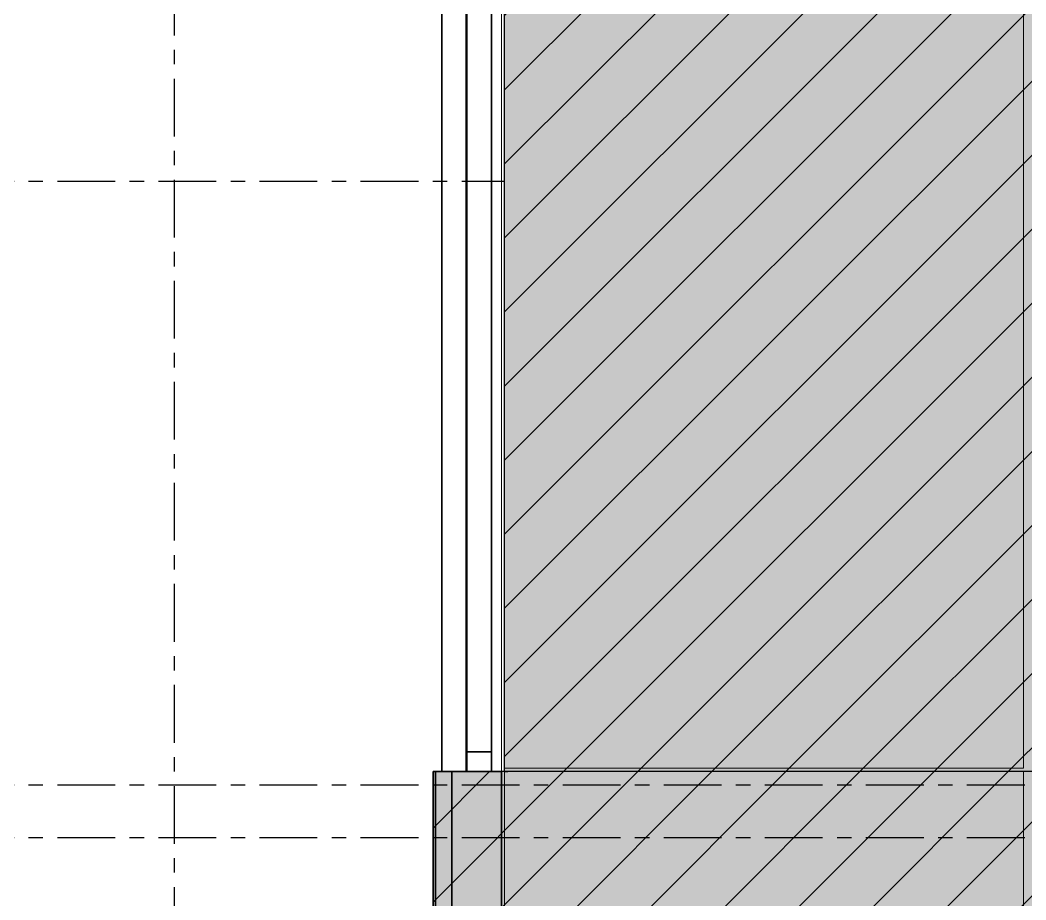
# Model space of a CAD drawing. Header units: millimetres. Extents: x -1379 to 1385823, y -4884429 to 548763.
# Drawn here: x 655199 to 658247, y -2335539 to -2332873 of the extents above; entities that cross this region are included whole.
import ezdxf
from ezdxf.enums import TextEntityAlignment as Align
from ezdxf.xclip import XClip

# ---------------------------------------------------------------- set-up
doc = ezdxf.new("R2010")
doc.units = ezdxf.units.MM
doc.header["$XCLIPFRAME"] = 0
doc.linetypes.add('CENTER', pattern=[50.8, 31.75, -6.35, 6.35, -6.35])
doc.linetypes.add('TA_GL_000.70000', pattern=[1.925, 0.7, -0.175, 0.175, -0.175, 0.7])
for name, color, linetype in [('000 - 0_SYM_DWG_GRIDLINE_MAIN_COLOR_251', 251, 'Continuous'), ('000 - 0_SYM_DWG_SLOPE-SYM_TEXT_COLOR_3', 3, 'Continuous'), ('000 - CONCRETE_COL_HATCH_', 251, 'Continuous'), ('000 - GRID', 251, 'CENTER')]:
    doc.layers.add(name, color=color, linetype=linetype)
for name, color, linetype, lineweight in [('A-GENM', 1, 'Continuous', 35), ('A-GLAZ-CURT', 2, 'Continuous', 35), ('WALL-E', 2, 'Continuous', 50)]:
    doc.layers.add(name, color=color, linetype=linetype, lineweight=lineweight)
doc.styles.add('ARIAL', font='arial.ttf')
doc.styles.add('TA', font='', dxfattribs={"height": 4.5})
doc.styles.get('TA').set_extended_font_data('Cordia New')
pattern_1 = [(45, (0, 0), (-112.2532, 112.2532), [])]
pattern_2 = [(50, (0, 0), (455.4617, -39.8477), [47.625, -523.875]), (355, (0, 0), (-88.1086, 477.6421), [38.1, -419.1015]), (100.45144, (37.96, -3.3), (367.3531, 437.7944), [40.475, -445.2256]), (46.1842, (0, 127), (677.6976, -105.1058), [71.4375, -785.8125]), (96.63556, (56.5, 118.24), (593.5103, 618.5653), [60.7126, -667.839]), (351.18415, (0, 127), (593.5103, 618.5653), [57.15, -628.6493]), (21, (63.5, 95.25), (379.036, -255.663), [47.625, -523.875]), (326, (63.5, 95.25), (154.505, 460.47), [38.1, -419.1]), (71.45144, (95.1, 73.94), (533.541, 204.807), [40.475, -445.2248]), (37.5, (0, 0), (7.7215, 211.3876), [0, -414.02, 0, -425.45, 0, -420.6875]), (7.5, (0, 0), (167.04916, 250.45144), [0, -242.57, 0, -404.495, 0, -160.3375]), (327.5, (-141.6, 0), (338.9765, -14.32186), [0, -158.75, 0, -495.3, 0, -657.225]), (317.5, (-205.1, 0), (370.32295, 63.5662), [0, -206.375, 0, -328.93, 0, -466.725])]

# ---------------------------------------------------------------- blocks, each defined once
blk = doc.blocks.new('DPA_CP_Entrance Louver Grill Vertical Z - Louver Grill Vertical Z-5244519-IV01 - ELEVATION 4')
at = {"layer": 'A-GLAZ-CURT'}
for p, q in [((2300142.7, 114425), (2300142.7, 109825)), ((2300142.7, 114425), (2300142.7, 109825)), ((2300142.7, 109825), (2300142.7, 114425)), ((2300142.7, 109825), (2300142.7, 114425)), ((2300217.7, 114425), (2300217.7, 109825)), ((2300217.7, 109825), (2300217.7, 114425)), ((2300217.7, 114425), (2300217.7, 109825)), ((2300217.7, 109825), (2300217.7, 114425)), ((2300292.7, 114425), (2300292.7, 109825)), ((2300292.7, 109825), (2300292.7, 114425)), ((2300292.7, 114425), (2300292.7, 109825)), ((2300292.7, 109825), (2300292.7, 114425)), ((2300292.7, 109885), (2300217.7, 109885)), ((2300217.7, 109885), (2300217.7, 109825)), ((2300217.7, 109825), (2300217.7, 109885)), ((2300217.7, 109885), (2300292.7, 109885)), ((2300292.7, 109825), (2300292.7, 109885)), ((2300292.7, 109885), (2300292.7, 109825)), ((2300215.7, 109825), (2300142.7, 109825)), ((2300142.7, 109825), (2300217.7, 109825)), ((2300217.7, 109825), (2300142.7, 109825)), ((2300142.7, 109825), (2300215.7, 109825)), ((2300217.7, 109825), (2300215.7, 109825)), ((2300215.7, 109825), (2300217.7, 109825)), ((2300217.7, 109825), (2300292.7, 109825)), ((2300292.7, 109825), (2300217.7, 109825)), ((2300292.7, 109825), (2300322.7, 109825)), ((2300322.7, 109825), (2300292.7, 109825)), ((2300292.7, 109825), (2300322.7, 109825)), ((2300322.7, 109825), (2300292.7, 109825)), ((2300332.7, 109825), (2300342.7, 109825)), ((2300342.7, 109825), (2300332.7, 109825)), ((2300332.7, 109825), (2300342.7, 109825)), ((2300342.7, 109825), (2300332.7, 109825))]:
    blk.add_line(p, q, dxfattribs=at)
blk = doc.blocks.new('GM_Louver Grill Vertical Z1 - Z Profile-4595833-IV01 - ELEVATION 4')
at = {"layer": 'A-GENM', "lineweight": 9}
for p, q in [((2300142.7, 109825), (2300142.7, 114425)), ((2300142.7, 109825), (2300142.7, 114425)), ((2300142.7, 109825), (2300142.7, 114425)), ((2300217.7, 114425), (2300217.7, 109825)), ((2300217.7, 109825), (2300217.7, 114425)), ((2300215.7, 109825), (2300142.7, 109825)), ((2300142.7, 109825), (2300144.7, 109825)), ((2300144.7, 109825), (2300217.7, 109825)), ((2300217.7, 109825), (2300215.7, 109825))]:
    blk.add_line(p, q, dxfattribs=at)
blk = doc.blocks.new('DPA_CP_Entrance Louver Grill Vertical Z - Louver Grill Vertical Z-4595767-IV01 - ELEVATION 4')
at = {"layer": 'A-GLAZ-CURT'}
for p, q in [((2300142.7, 114425), (2300142.7, 109825)), ((2300142.7, 114425), (2300142.7, 109825)), ((2300142.7, 109825), (2300142.7, 114425)), ((2300142.7, 109825), (2300142.7, 114425)), ((2300217.7, 114425), (2300217.7, 109825)), ((2300217.7, 109825), (2300217.7, 114425)), ((2300217.7, 114425), (2300217.7, 109825)), ((2300217.7, 109825), (2300217.7, 114425)), ((2300292.7, 114425), (2300292.7, 109825)), ((2300292.7, 109825), (2300292.7, 114425)), ((2300292.7, 114425), (2300292.7, 109825)), ((2300292.7, 109825), (2300292.7, 114425)), ((2300292.7, 109885), (2300217.7, 109885)), ((2300217.7, 109885), (2300217.7, 109825)), ((2300217.7, 109825), (2300217.7, 109885)), ((2300217.7, 109885), (2300292.7, 109885)), ((2300292.7, 109825), (2300292.7, 109885)), ((2300292.7, 109885), (2300292.7, 109825)), ((2300215.7, 109825), (2300142.7, 109825)), ((2300142.7, 109825), (2300217.7, 109825)), ((2300217.7, 109825), (2300142.7, 109825)), ((2300142.7, 109825), (2300215.7, 109825)), ((2300217.7, 109825), (2300215.7, 109825)), ((2300215.7, 109825), (2300217.7, 109825)), ((2300217.7, 109825), (2300292.7, 109825)), ((2300292.7, 109825), (2300217.7, 109825)), ((2300292.7, 109825), (2300322.7, 109825)), ((2300322.7, 109825), (2300292.7, 109825)), ((2300292.7, 109825), (2300322.7, 109825)), ((2300322.7, 109825), (2300292.7, 109825)), ((2300332.7, 109825), (2300342.7, 109825)), ((2300342.7, 109825), (2300332.7, 109825)), ((2300332.7, 109825), (2300342.7, 109825)), ((2300342.7, 109825), (2300332.7, 109825))]:
    blk.add_line(p, q, dxfattribs=at)
blk = doc.blocks.new('DPA_CP_Entrance Louver Grill Vertical Z - Louver Grill Vertical Z-V162-IV01 - ELEVATION 4')
at = {"layer": 'A-GLAZ-CURT'}
for p, q in [((2300142.7, 114425), (2300142.7, 109825)), ((2300142.7, 114425), (2300142.7, 109825)), ((2300142.7, 109825), (2300142.7, 114425)), ((2300142.7, 109825), (2300142.7, 114425)), ((2300215.7, 114425), (2300215.7, 109825)), ((2300215.7, 114425), (2300215.7, 109825)), ((2300217.7, 114425), (2300217.7, 109825)), ((2300217.7, 109825), (2300217.7, 114425)), ((2300217.7, 114425), (2300217.7, 109825)), ((2300217.7, 109825), (2300217.7, 114425)), ((2300292.7, 114425), (2300292.7, 109825)), ((2300292.7, 109825), (2300292.7, 114425)), ((2300292.7, 114425), (2300292.7, 109825)), ((2300292.7, 109825), (2300292.7, 114425)), ((2300292.7, 109885), (2300217.7, 109885)), ((2300217.7, 109885), (2300217.7, 109825)), ((2300217.7, 109825), (2300217.7, 109885)), ((2300217.7, 109885), (2300292.7, 109885)), ((2300292.7, 109825), (2300292.7, 109885)), ((2300292.7, 109885), (2300292.7, 109825)), ((2300215.7, 109825), (2300142.7, 109825)), ((2300142.7, 109825), (2300217.7, 109825)), ((2300217.7, 109825), (2300142.7, 109825)), ((2300142.7, 109825), (2300215.7, 109825)), ((2300217.7, 109825), (2300215.7, 109825)), ((2300215.7, 109825), (2300217.7, 109825)), ((2300217.7, 109825), (2300292.7, 109825)), ((2300292.7, 109825), (2300217.7, 109825)), ((2300292.7, 109825), (2300322.7, 109825)), ((2300322.7, 109825), (2300292.7, 109825)), ((2300292.7, 109825), (2300322.7, 109825)), ((2300322.7, 109825), (2300292.7, 109825)), ((2300332.7, 109825), (2300342.7, 109825)), ((2300342.7, 109825), (2300332.7, 109825)), ((2300332.7, 109825), (2300342.7, 109825)), ((2300342.7, 109825), (2300332.7, 109825))]:
    blk.add_line(p, q, dxfattribs=at)
blk = doc.blocks.new('GM_Louver Grill Vertical Z1 - Z Profile-V163-IV01 - ELEVATION 4')
at = {"layer": 'A-GENM', "lineweight": 9}
for p, q in [((2300142.7, 109825), (2300142.7, 114425)), ((2300142.7, 109825), (2300142.7, 114425)), ((2300142.7, 109825), (2300142.7, 114425)), ((2300215.7, 114425), (2300215.7, 109825)), ((2300215.7, 109825), (2300215.7, 114425)), ((2300217.7, 114425), (2300217.7, 109825)), ((2300217.7, 109825), (2300217.7, 114425)), ((2300215.7, 109825), (2300142.7, 109825)), ((2300142.7, 109825), (2300144.7, 109825)), ((2300144.7, 109825), (2300217.7, 109825)), ((2300217.7, 109825), (2300215.7, 109825))]:
    blk.add_line(p, q, dxfattribs=at)
blk = doc.blocks.new('DPA_CP_Entrance Louver Grill Vertical Z - Louver Grill Vertical Z-5246638-IV01 - ELEVATION 4')
at = {"layer": 'A-GLAZ-CURT'}
for p, q in [((2300142.7, 109825), (2300142.7, 114425)), ((2300142.7, 109825), (2300142.7, 114425)), ((2300142.7, 114425), (2300142.7, 109825)), ((2300142.7, 114425), (2300142.7, 109825)), ((2300142.7, 109825), (2300142.7, 109885)), ((2300142.7, 109885), (2300142.7, 109825)), ((2300292.7, 109885), (2300217.7, 109885)), ((2300292.7, 109885), (2300217.7, 109885)), ((2300217.7, 109885), (2300292.7, 109885)), ((2300292.7, 109885), (2300217.7, 109885)), ((2300192.7, 109825), (2300142.7, 109825)), ((2300142.7, 109825), (2300192.7, 109825)), ((2300192.7, 109825), (2300142.7, 109825)), ((2300142.7, 109825), (2300190.7, 109825)), ((2300142.7, 109825), (2300322.7, 109825)), ((2300322.7, 109825), (2300142.7, 109825)), ((2300190.7, 109825), (2300192.7, 109825)), ((2300332.7, 109825), (2300342.7, 109825)), ((2300342.7, 109825), (2300332.7, 109825))]:
    blk.add_line(p, q, dxfattribs=at)
blk = doc.blocks.new('DPA_Curved type B 1 - Curved Type B-5845332-IV01 - ELEVATION 4')
at = {"layer": 'A-GLAZ-CURT'}
for p, q in [((2300322.7, 106775), (2300322.7, 109825)), ((2300322.7, 106775), (2300322.7, 109825)), ((2300342.7, 109825), (2300332.7, 109825)), ((2300332.7, 109825), (2300342.7, 109825))]:
    blk.add_line(p, q, dxfattribs=at)
blk = doc.blocks.new('DPA_Curved type A 1 - Curved Type A-V198-IV01 - ELEVATION 4')
at = {"layer": 'A-GLAZ-CURT'}
for p, q in [((2300172.7, 109825), (2300122.7, 109825)), ((2300122.7, 109825), (2300150.5, 109825)), ((2300150.5, 109825), (2300122.7, 109825)), ((2300122.7, 109825), (2300172.7, 109825)), ((2300150.7, 109825), (2300150.7, 109825)), ((2300172.7, 109825), (2300322.7, 109825)), ((2300322.7, 109825), (2300172.7, 109825)), ((2300172.7, 106775), (2300172.7, 109825)), ((2300172.7, 106775), (2300172.7, 109825)), ((2300322.7, 109825), (2300322.7, 106775)), ((2300322.7, 106775), (2300322.7, 109825))]:
    blk.add_line(p, q, dxfattribs=at)
blk = doc.blocks.new('DPA_Curved type C_Left 1 - Curved Type C_Left-V199-IV01 - ELEVATION 4')
at = {"layer": 'A-GLAZ-CURT'}
for p, q in [((2300172.7, 109825), (2300122.7, 109825)), ((2300122.7, 109825), (2300150.5, 109825)), ((2300150.5, 109825), (2300122.7, 109825)), ((2300122.7, 109825), (2300150.4, 109825)), ((2300150.4, 109825), (2300122.7, 109825)), ((2300122.7, 109825), (2300172.7, 109825)), ((2300150.6, 109825), (2300150.6, 109825)), ((2300150.7, 109825), (2300150.7, 109825)), ((2300322.7, 109825), (2300172.7, 109825)), ((2300172.7, 109825), (2300322.7, 109825)), ((2300322.7, 109825), (2300322.7, 106775)), ((2300322.7, 106775), (2300322.7, 109825))]:
    blk.add_line(p, q, dxfattribs=at)
blk = doc.blocks.new('DPA_Curved type B 1 - Curved Type B-V200-IV01 - ELEVATION 4')
at = {"layer": 'A-GLAZ-CURT'}
for p, q in [((2300172.7, 109825), (2300122.7, 109825)), ((2300122.7, 109825), (2300150.4, 109825)), ((2300150.4, 109825), (2300122.7, 109825)), ((2300122.7, 109825), (2300150.4, 109825)), ((2300150.4, 109825), (2300122.7, 109825)), ((2300122.7, 109825), (2300172.7, 109825)), ((2300150.7, 109825), (2300150.7, 109825)), ((2300150.7, 109825), (2300150.7, 109825)), ((2300322.7, 109825), (2300172.7, 109825)), ((2300172.7, 109825), (2300322.7, 109825)), ((2300322.7, 109825), (2300322.7, 106775)), ((2300322.7, 106775), (2300322.7, 109825))]:
    blk.add_line(p, q, dxfattribs=at)
blk = doc.blocks.new('DPA_Curved type A 1 - Curved Type A-V201-IV01 - ELEVATION 4')
at = {"layer": 'A-GLAZ-CURT'}
for p, q in [((2300172.7, 109825), (2300122.7, 109825)), ((2300122.7, 109825), (2300150.5, 109825)), ((2300150.5, 109825), (2300122.7, 109825)), ((2300122.7, 109825), (2300172.7, 109825)), ((2300150.7, 109825), (2300150.7, 109825)), ((2300172.7, 109825), (2300322.7, 109825)), ((2300322.7, 109825), (2300172.7, 109825)), ((2300322.7, 109825), (2300322.7, 106775)), ((2300322.7, 106775), (2300322.7, 109825))]:
    blk.add_line(p, q, dxfattribs=at)
blk = doc.blocks.new('DPA_Curved type A 1 - Curved Type A-5847730-IV01 - ELEVATION 4')
at = {"layer": 'A-GLAZ-CURT'}
for p, q in [((2300172.7, 109825), (2300122.7, 109825)), ((2300122.7, 109825), (2300122.7, 109825)), ((2300122.7, 109825), (2300172.7, 109825)), ((2300172.7, 109825), (2300322.7, 109825)), ((2300322.7, 109825), (2300172.7, 109825)), ((2300322.7, 109825), (2300322.7, 106775)), ((2300322.7, 106775), (2300322.7, 109825))]:
    blk.add_line(p, q, dxfattribs=at)
blk = doc.blocks.new('DPA_Curved type B 1 - Curved Type B-5847765-IV01 - ELEVATION 4')
at = {"layer": 'A-GLAZ-CURT'}
for p, q in [((2300165.9, 109825), (2300115.7, 109825)), ((2300115.7, 109825), (2300165.9, 109825)), ((2300115.7, 106775), (2300115.7, 109825)), ((2300172.7, 109825), (2300122.7, 109825)), ((2300122.7, 109825), (2300165.9, 109825)), ((2300165.9, 109825), (2300122.7, 109825)), ((2300122.7, 109825), (2300172.7, 109825)), ((2300122.7, 106775), (2300122.7, 109825)), ((2300322.7, 109825), (2300172.7, 109825)), ((2300172.7, 109825), (2300322.7, 109825)), ((2300172.7, 106775), (2300172.7, 109825)), ((2300172.7, 106775), (2300172.7, 109825)), ((2300172.7, 106775), (2300172.7, 109825)), ((2300172.7, 106775), (2300172.7, 109825)), ((2300322.7, 109825), (2300322.7, 106775)), ((2300322.7, 106775), (2300322.7, 109825))]:
    blk.add_line(p, q, dxfattribs=at)
blk = doc.blocks.new('C-1-IV01_REV00_20260605-145658_ELEVATION_4_EX')
at = {"layer": 'WALL-E', "lineweight": 9}
for p, q in [((990, 103675), (990, 114425)), ((990, 103675), (990, 114425)), ((1000, 114425), (1000, 109835)), ((1000, 109835), (1000, 114425)), ((2572, 109835), (2572, 114425)), ((2572, 114425), (2572, 109835)), ((1000, 109835), (2572, 109835)), ((1000, 109835), (2572, 109835)), ((2572, 109825), (1000, 109825)), ((1000, 109825), (1000, 106775)), ((1000, 109825), (2572, 109825)), ((1000, 106775), (1000, 109825)), ((2572, 106775), (2572, 109825)), ((2572, 109825), (2572, 106775))]:
    blk.add_line(p, q, dxfattribs=at)
at = {"layer": 'A-GENM'}
for name in ['GM_Louver Grill Vertical Z1 - Z Profile-4595833-IV01 - ELEVATION 4', 'GM_Louver Grill Vertical Z1 - Z Profile-4595833-IV01 - ELEVATION 4', 'GM_Louver Grill Vertical Z1 - Z Profile-4595833-IV01 - ELEVATION 4', 'GM_Louver Grill Vertical Z1 - Z Profile-4595833-IV01 - ELEVATION 4', 'GM_Louver Grill Vertical Z1 - Z Profile-4595833-IV01 - ELEVATION 4', 'GM_Louver Grill Vertical Z1 - Z Profile-4595833-IV01 - ELEVATION 4', 'GM_Louver Grill Vertical Z1 - Z Profile-4595833-IV01 - ELEVATION 4', 'GM_Louver Grill Vertical Z1 - Z Profile-4595833-IV01 - ELEVATION 4', 'GM_Louver Grill Vertical Z1 - Z Profile-4595833-IV01 - ELEVATION 4', 'GM_Louver Grill Vertical Z1 - Z Profile-4595833-IV01 - ELEVATION 4', 'GM_Louver Grill Vertical Z1 - Z Profile-4595833-IV01 - ELEVATION 4', 'GM_Louver Grill Vertical Z1 - Z Profile-4595833-IV01 - ELEVATION 4', 'GM_Louver Grill Vertical Z1 - Z Profile-4595833-IV01 - ELEVATION 4', 'GM_Louver Grill Vertical Z1 - Z Profile-4595833-IV01 - ELEVATION 4', 'GM_Louver Grill Vertical Z1 - Z Profile-4595833-IV01 - ELEVATION 4', 'GM_Louver Grill Vertical Z1 - Z Profile-4595833-IV01 - ELEVATION 4', 'GM_Louver Grill Vertical Z1 - Z Profile-4595833-IV01 - ELEVATION 4', 'GM_Louver Grill Vertical Z1 - Z Profile-4595833-IV01 - ELEVATION 4', 'GM_Louver Grill Vertical Z1 - Z Profile-4595833-IV01 - ELEVATION 4', 'GM_Louver Grill Vertical Z1 - Z Profile-4595833-IV01 - ELEVATION 4', 'GM_Louver Grill Vertical Z1 - Z Profile-4595833-IV01 - ELEVATION 4', 'GM_Louver Grill Vertical Z1 - Z Profile-4595833-IV01 - ELEVATION 4', 'GM_Louver Grill Vertical Z1 - Z Profile-4595833-IV01 - ELEVATION 4', 'GM_Louver Grill Vertical Z1 - Z Profile-4595833-IV01 - ELEVATION 4', 'GM_Louver Grill Vertical Z1 - Z Profile-4595833-IV01 - ELEVATION 4', 'GM_Louver Grill Vertical Z1 - Z Profile-4595833-IV01 - ELEVATION 4', 'GM_Louver Grill Vertical Z1 - Z Profile-4595833-IV01 - ELEVATION 4', 'GM_Louver Grill Vertical Z1 - Z Profile-4595833-IV01 - ELEVATION 4', 'GM_Louver Grill Vertical Z1 - Z Profile-4595833-IV01 - ELEVATION 4', 'GM_Louver Grill Vertical Z1 - Z Profile-4595833-IV01 - ELEVATION 4', 'GM_Louver Grill Vertical Z1 - Z Profile-4595833-IV01 - ELEVATION 4', 'GM_Louver Grill Vertical Z1 - Z Profile-4595833-IV01 - ELEVATION 4', 'GM_Louver Grill Vertical Z1 - Z Profile-4595833-IV01 - ELEVATION 4', 'GM_Louver Grill Vertical Z1 - Z Profile-4595833-IV01 - ELEVATION 4', 'GM_Louver Grill Vertical Z1 - Z Profile-4595833-IV01 - ELEVATION 4', 'GM_Louver Grill Vertical Z1 - Z Profile-4595833-IV01 - ELEVATION 4', 'GM_Louver Grill Vertical Z1 - Z Profile-4595833-IV01 - ELEVATION 4', 'GM_Louver Grill Vertical Z1 - Z Profile-4595833-IV01 - ELEVATION 4', 'GM_Louver Grill Vertical Z1 - Z Profile-4595833-IV01 - ELEVATION 4', 'GM_Louver Grill Vertical Z1 - Z Profile-4595833-IV01 - ELEVATION 4', 'GM_Louver Grill Vertical Z1 - Z Profile-4595833-IV01 - ELEVATION 4', 'GM_Louver Grill Vertical Z1 - Z Profile-4595833-IV01 - ELEVATION 4', 'GM_Louver Grill Vertical Z1 - Z Profile-4595833-IV01 - ELEVATION 4', 'GM_Louver Grill Vertical Z1 - Z Profile-4595833-IV01 - ELEVATION 4', 'GM_Louver Grill Vertical Z1 - Z Profile-4595833-IV01 - ELEVATION 4', 'GM_Louver Grill Vertical Z1 - Z Profile-4595833-IV01 - ELEVATION 4', 'GM_Louver Grill Vertical Z1 - Z Profile-4595833-IV01 - ELEVATION 4', 'GM_Louver Grill Vertical Z1 - Z Profile-4595833-IV01 - ELEVATION 4', 'GM_Louver Grill Vertical Z1 - Z Profile-4595833-IV01 - ELEVATION 4', 'GM_Louver Grill Vertical Z1 - Z Profile-4595833-IV01 - ELEVATION 4', 'GM_Louver Grill Vertical Z1 - Z Profile-4595833-IV01 - ELEVATION 4', 'GM_Louver Grill Vertical Z1 - Z Profile-4595833-IV01 - ELEVATION 4', 'GM_Louver Grill Vertical Z1 - Z Profile-4595833-IV01 - ELEVATION 4', 'GM_Louver Grill Vertical Z1 - Z Profile-4595833-IV01 - ELEVATION 4', 'GM_Louver Grill Vertical Z1 - Z Profile-4595833-IV01 - ELEVATION 4', 'GM_Louver Grill Vertical Z1 - Z Profile-4595833-IV01 - ELEVATION 4', 'GM_Louver Grill Vertical Z1 - Z Profile-4595833-IV01 - ELEVATION 4', 'GM_Louver Grill Vertical Z1 - Z Profile-4595833-IV01 - ELEVATION 4', 'GM_Louver Grill Vertical Z1 - Z Profile-4595833-IV01 - ELEVATION 4', 'GM_Louver Grill Vertical Z1 - Z Profile-4595833-IV01 - ELEVATION 4', 'GM_Louver Grill Vertical Z1 - Z Profile-4595833-IV01 - ELEVATION 4', 'GM_Louver Grill Vertical Z1 - Z Profile-4595833-IV01 - ELEVATION 4', 'GM_Louver Grill Vertical Z1 - Z Profile-4595833-IV01 - ELEVATION 4', 'GM_Louver Grill Vertical Z1 - Z Profile-4595833-IV01 - ELEVATION 4', 'GM_Louver Grill Vertical Z1 - Z Profile-4595833-IV01 - ELEVATION 4', 'GM_Louver Grill Vertical Z1 - Z Profile-4595833-IV01 - ELEVATION 4', 'GM_Louver Grill Vertical Z1 - Z Profile-4595833-IV01 - ELEVATION 4', 'GM_Louver Grill Vertical Z1 - Z Profile-4595833-IV01 - ELEVATION 4', 'GM_Louver Grill Vertical Z1 - Z Profile-4595833-IV01 - ELEVATION 4', 'GM_Louver Grill Vertical Z1 - Z Profile-4595833-IV01 - ELEVATION 4', 'GM_Louver Grill Vertical Z1 - Z Profile-4595833-IV01 - ELEVATION 4', 'GM_Louver Grill Vertical Z1 - Z Profile-4595833-IV01 - ELEVATION 4', 'GM_Louver Grill Vertical Z1 - Z Profile-4595833-IV01 - ELEVATION 4', 'GM_Louver Grill Vertical Z1 - Z Profile-4595833-IV01 - ELEVATION 4', 'GM_Louver Grill Vertical Z1 - Z Profile-4595833-IV01 - ELEVATION 4', 'GM_Louver Grill Vertical Z1 - Z Profile-4595833-IV01 - ELEVATION 4', 'GM_Louver Grill Vertical Z1 - Z Profile-4595833-IV01 - ELEVATION 4', 'GM_Louver Grill Vertical Z1 - Z Profile-4595833-IV01 - ELEVATION 4', 'GM_Louver Grill Vertical Z1 - Z Profile-4595833-IV01 - ELEVATION 4', 'GM_Louver Grill Vertical Z1 - Z Profile-4595833-IV01 - ELEVATION 4', 'GM_Louver Grill Vertical Z1 - Z Profile-4595833-IV01 - ELEVATION 4', 'GM_Louver Grill Vertical Z1 - Z Profile-4595833-IV01 - ELEVATION 4', 'GM_Louver Grill Vertical Z1 - Z Profile-4595833-IV01 - ELEVATION 4', 'GM_Louver Grill Vertical Z1 - Z Profile-4595833-IV01 - ELEVATION 4', 'GM_Louver Grill Vertical Z1 - Z Profile-4595833-IV01 - ELEVATION 4', 'GM_Louver Grill Vertical Z1 - Z Profile-4595833-IV01 - ELEVATION 4', 'GM_Louver Grill Vertical Z1 - Z Profile-4595833-IV01 - ELEVATION 4', 'GM_Louver Grill Vertical Z1 - Z Profile-4595833-IV01 - ELEVATION 4', 'GM_Louver Grill Vertical Z1 - Z Profile-4595833-IV01 - ELEVATION 4', 'GM_Louver Grill Vertical Z1 - Z Profile-4595833-IV01 - ELEVATION 4', 'GM_Louver Grill Vertical Z1 - Z Profile-4595833-IV01 - ELEVATION 4', 'GM_Louver Grill Vertical Z1 - Z Profile-4595833-IV01 - ELEVATION 4', 'GM_Louver Grill Vertical Z1 - Z Profile-4595833-IV01 - ELEVATION 4', 'GM_Louver Grill Vertical Z1 - Z Profile-4595833-IV01 - ELEVATION 4', 'GM_Louver Grill Vertical Z1 - Z Profile-4595833-IV01 - ELEVATION 4', 'GM_Louver Grill Vertical Z1 - Z Profile-4595833-IV01 - ELEVATION 4', 'GM_Louver Grill Vertical Z1 - Z Profile-4595833-IV01 - ELEVATION 4', 'GM_Louver Grill Vertical Z1 - Z Profile-4595833-IV01 - ELEVATION 4', 'GM_Louver Grill Vertical Z1 - Z Profile-4595833-IV01 - ELEVATION 4', 'GM_Louver Grill Vertical Z1 - Z Profile-4595833-IV01 - ELEVATION 4', 'GM_Louver Grill Vertical Z1 - Z Profile-4595833-IV01 - ELEVATION 4', 'GM_Louver Grill Vertical Z1 - Z Profile-4595833-IV01 - ELEVATION 4', 'GM_Louver Grill Vertical Z1 - Z Profile-4595833-IV01 - ELEVATION 4', 'GM_Louver Grill Vertical Z1 - Z Profile-4595833-IV01 - ELEVATION 4', 'GM_Louver Grill Vertical Z1 - Z Profile-4595833-IV01 - ELEVATION 4', 'GM_Louver Grill Vertical Z1 - Z Profile-4595833-IV01 - ELEVATION 4', 'GM_Louver Grill Vertical Z1 - Z Profile-4595833-IV01 - ELEVATION 4', 'GM_Louver Grill Vertical Z1 - Z Profile-4595833-IV01 - ELEVATION 4', 'GM_Louver Grill Vertical Z1 - Z Profile-4595833-IV01 - ELEVATION 4', 'GM_Louver Grill Vertical Z1 - Z Profile-4595833-IV01 - ELEVATION 4', 'GM_Louver Grill Vertical Z1 - Z Profile-4595833-IV01 - ELEVATION 4', 'GM_Louver Grill Vertical Z1 - Z Profile-4595833-IV01 - ELEVATION 4', 'GM_Louver Grill Vertical Z1 - Z Profile-4595833-IV01 - ELEVATION 4', 'GM_Louver Grill Vertical Z1 - Z Profile-4595833-IV01 - ELEVATION 4', 'GM_Louver Grill Vertical Z1 - Z Profile-4595833-IV01 - ELEVATION 4', 'GM_Louver Grill Vertical Z1 - Z Profile-4595833-IV01 - ELEVATION 4', 'GM_Louver Grill Vertical Z1 - Z Profile-4595833-IV01 - ELEVATION 4', 'GM_Louver Grill Vertical Z1 - Z Profile-4595833-IV01 - ELEVATION 4', 'GM_Louver Grill Vertical Z1 - Z Profile-4595833-IV01 - ELEVATION 4', 'GM_Louver Grill Vertical Z1 - Z Profile-4595833-IV01 - ELEVATION 4', 'GM_Louver Grill Vertical Z1 - Z Profile-4595833-IV01 - ELEVATION 4', 'GM_Louver Grill Vertical Z1 - Z Profile-4595833-IV01 - ELEVATION 4', 'GM_Louver Grill Vertical Z1 - Z Profile-4595833-IV01 - ELEVATION 4', 'GM_Louver Grill Vertical Z1 - Z Profile-4595833-IV01 - ELEVATION 4', 'GM_Louver Grill Vertical Z1 - Z Profile-4595833-IV01 - ELEVATION 4', 'GM_Louver Grill Vertical Z1 - Z Profile-4595833-IV01 - ELEVATION 4', 'GM_Louver Grill Vertical Z1 - Z Profile-4595833-IV01 - ELEVATION 4', 'GM_Louver Grill Vertical Z1 - Z Profile-4595833-IV01 - ELEVATION 4', 'GM_Louver Grill Vertical Z1 - Z Profile-4595833-IV01 - ELEVATION 4', 'GM_Louver Grill Vertical Z1 - Z Profile-4595833-IV01 - ELEVATION 4', 'GM_Louver Grill Vertical Z1 - Z Profile-4595833-IV01 - ELEVATION 4', 'GM_Louver Grill Vertical Z1 - Z Profile-4595833-IV01 - ELEVATION 4', 'GM_Louver Grill Vertical Z1 - Z Profile-4595833-IV01 - ELEVATION 4', 'GM_Louver Grill Vertical Z1 - Z Profile-4595833-IV01 - ELEVATION 4', 'GM_Louver Grill Vertical Z1 - Z Profile-4595833-IV01 - ELEVATION 4', 'GM_Louver Grill Vertical Z1 - Z Profile-4595833-IV01 - ELEVATION 4', 'GM_Louver Grill Vertical Z1 - Z Profile-4595833-IV01 - ELEVATION 4', 'GM_Louver Grill Vertical Z1 - Z Profile-4595833-IV01 - ELEVATION 4', 'GM_Louver Grill Vertical Z1 - Z Profile-4595833-IV01 - ELEVATION 4', 'GM_Louver Grill Vertical Z1 - Z Profile-4595833-IV01 - ELEVATION 4', 'GM_Louver Grill Vertical Z1 - Z Profile-4595833-IV01 - ELEVATION 4', 'GM_Louver Grill Vertical Z1 - Z Profile-4595833-IV01 - ELEVATION 4', 'GM_Louver Grill Vertical Z1 - Z Profile-4595833-IV01 - ELEVATION 4', 'GM_Louver Grill Vertical Z1 - Z Profile-4595833-IV01 - ELEVATION 4', 'GM_Louver Grill Vertical Z1 - Z Profile-4595833-IV01 - ELEVATION 4', 'GM_Louver Grill Vertical Z1 - Z Profile-4595833-IV01 - ELEVATION 4', 'GM_Louver Grill Vertical Z1 - Z Profile-4595833-IV01 - ELEVATION 4', 'GM_Louver Grill Vertical Z1 - Z Profile-4595833-IV01 - ELEVATION 4', 'GM_Louver Grill Vertical Z1 - Z Profile-4595833-IV01 - ELEVATION 4', 'GM_Louver Grill Vertical Z1 - Z Profile-4595833-IV01 - ELEVATION 4', 'GM_Louver Grill Vertical Z1 - Z Profile-4595833-IV01 - ELEVATION 4', 'GM_Louver Grill Vertical Z1 - Z Profile-4595833-IV01 - ELEVATION 4', 'GM_Louver Grill Vertical Z1 - Z Profile-4595833-IV01 - ELEVATION 4', 'GM_Louver Grill Vertical Z1 - Z Profile-4595833-IV01 - ELEVATION 4', 'GM_Louver Grill Vertical Z1 - Z Profile-4595833-IV01 - ELEVATION 4', 'GM_Louver Grill Vertical Z1 - Z Profile-4595833-IV01 - ELEVATION 4', 'GM_Louver Grill Vertical Z1 - Z Profile-4595833-IV01 - ELEVATION 4', 'GM_Louver Grill Vertical Z1 - Z Profile-4595833-IV01 - ELEVATION 4', 'GM_Louver Grill Vertical Z1 - Z Profile-4595833-IV01 - ELEVATION 4', 'GM_Louver Grill Vertical Z1 - Z Profile-4595833-IV01 - ELEVATION 4', 'GM_Louver Grill Vertical Z1 - Z Profile-4595833-IV01 - ELEVATION 4', 'GM_Louver Grill Vertical Z1 - Z Profile-4595833-IV01 - ELEVATION 4', 'GM_Louver Grill Vertical Z1 - Z Profile-4595833-IV01 - ELEVATION 4', 'GM_Louver Grill Vertical Z1 - Z Profile-4595833-IV01 - ELEVATION 4', 'GM_Louver Grill Vertical Z1 - Z Profile-4595833-IV01 - ELEVATION 4', 'GM_Louver Grill Vertical Z1 - Z Profile-4595833-IV01 - ELEVATION 4', 'GM_Louver Grill Vertical Z1 - Z Profile-4595833-IV01 - ELEVATION 4', 'GM_Louver Grill Vertical Z1 - Z Profile-4595833-IV01 - ELEVATION 4', 'GM_Louver Grill Vertical Z1 - Z Profile-4595833-IV01 - ELEVATION 4', 'GM_Louver Grill Vertical Z1 - Z Profile-4595833-IV01 - ELEVATION 4', 'GM_Louver Grill Vertical Z1 - Z Profile-4595833-IV01 - ELEVATION 4', 'GM_Louver Grill Vertical Z1 - Z Profile-4595833-IV01 - ELEVATION 4', 'GM_Louver Grill Vertical Z1 - Z Profile-4595833-IV01 - ELEVATION 4', 'GM_Louver Grill Vertical Z1 - Z Profile-4595833-IV01 - ELEVATION 4', 'GM_Louver Grill Vertical Z1 - Z Profile-4595833-IV01 - ELEVATION 4', 'GM_Louver Grill Vertical Z1 - Z Profile-4595833-IV01 - ELEVATION 4', 'GM_Louver Grill Vertical Z1 - Z Profile-4595833-IV01 - ELEVATION 4', 'GM_Louver Grill Vertical Z1 - Z Profile-4595833-IV01 - ELEVATION 4', 'GM_Louver Grill Vertical Z1 - Z Profile-4595833-IV01 - ELEVATION 4', 'GM_Louver Grill Vertical Z1 - Z Profile-4595833-IV01 - ELEVATION 4', 'GM_Louver Grill Vertical Z1 - Z Profile-4595833-IV01 - ELEVATION 4', 'GM_Louver Grill Vertical Z1 - Z Profile-4595833-IV01 - ELEVATION 4', 'GM_Louver Grill Vertical Z1 - Z Profile-4595833-IV01 - ELEVATION 4', 'GM_Louver Grill Vertical Z1 - Z Profile-4595833-IV01 - ELEVATION 4', 'GM_Louver Grill Vertical Z1 - Z Profile-4595833-IV01 - ELEVATION 4', 'GM_Louver Grill Vertical Z1 - Z Profile-4595833-IV01 - ELEVATION 4', 'GM_Louver Grill Vertical Z1 - Z Profile-4595833-IV01 - ELEVATION 4', 'GM_Louver Grill Vertical Z1 - Z Profile-V163-IV01 - ELEVATION 4', 'GM_Louver Grill Vertical Z1 - Z Profile-V163-IV01 - ELEVATION 4', 'GM_Louver Grill Vertical Z1 - Z Profile-V163-IV01 - ELEVATION 4', 'GM_Louver Grill Vertical Z1 - Z Profile-V163-IV01 - ELEVATION 4', 'GM_Louver Grill Vertical Z1 - Z Profile-V163-IV01 - ELEVATION 4', 'GM_Louver Grill Vertical Z1 - Z Profile-V163-IV01 - ELEVATION 4', 'GM_Louver Grill Vertical Z1 - Z Profile-V163-IV01 - ELEVATION 4', 'GM_Louver Grill Vertical Z1 - Z Profile-V163-IV01 - ELEVATION 4', 'GM_Louver Grill Vertical Z1 - Z Profile-V163-IV01 - ELEVATION 4', 'GM_Louver Grill Vertical Z1 - Z Profile-V163-IV01 - ELEVATION 4', 'GM_Louver Grill Vertical Z1 - Z Profile-V163-IV01 - ELEVATION 4', 'GM_Louver Grill Vertical Z1 - Z Profile-V163-IV01 - ELEVATION 4', 'GM_Louver Grill Vertical Z1 - Z Profile-V163-IV01 - ELEVATION 4', 'GM_Louver Grill Vertical Z1 - Z Profile-V163-IV01 - ELEVATION 4', 'GM_Louver Grill Vertical Z1 - Z Profile-V163-IV01 - ELEVATION 4', 'GM_Louver Grill Vertical Z1 - Z Profile-V163-IV01 - ELEVATION 4']:
    blk.add_blockref(name, (-2299332.7, 0), dxfattribs=at)
at = {"layer": 'A-GLAZ-CURT'}
for name in ['DPA_CP_Entrance Louver Grill Vertical Z - Louver Grill Vertical Z-5244519-IV01 - ELEVATION 4', 'DPA_CP_Entrance Louver Grill Vertical Z - Louver Grill Vertical Z-4595767-IV01 - ELEVATION 4', 'DPA_CP_Entrance Louver Grill Vertical Z - Louver Grill Vertical Z-4595767-IV01 - ELEVATION 4', 'DPA_CP_Entrance Louver Grill Vertical Z - Louver Grill Vertical Z-4595767-IV01 - ELEVATION 4', 'DPA_CP_Entrance Louver Grill Vertical Z - Louver Grill Vertical Z-4595767-IV01 - ELEVATION 4', 'DPA_CP_Entrance Louver Grill Vertical Z - Louver Grill Vertical Z-4595767-IV01 - ELEVATION 4', 'DPA_CP_Entrance Louver Grill Vertical Z - Louver Grill Vertical Z-4595767-IV01 - ELEVATION 4', 'DPA_CP_Entrance Louver Grill Vertical Z - Louver Grill Vertical Z-4595767-IV01 - ELEVATION 4', 'DPA_CP_Entrance Louver Grill Vertical Z - Louver Grill Vertical Z-4595767-IV01 - ELEVATION 4', 'DPA_CP_Entrance Louver Grill Vertical Z - Louver Grill Vertical Z-4595767-IV01 - ELEVATION 4', 'DPA_CP_Entrance Louver Grill Vertical Z - Louver Grill Vertical Z-V162-IV01 - ELEVATION 4', 'DPA_CP_Entrance Louver Grill Vertical Z - Louver Grill Vertical Z-5246638-IV01 - ELEVATION 4', 'DPA_Curved type B 1 - Curved Type B-5847765-IV01 - ELEVATION 4', 'DPA_Curved type A 1 - Curved Type A-V198-IV01 - ELEVATION 4', 'DPA_Curved type C_Left 1 - Curved Type C_Left-V199-IV01 - ELEVATION 4', 'DPA_Curved type B 1 - Curved Type B-V200-IV01 - ELEVATION 4', 'DPA_Curved type A 1 - Curved Type A-V201-IV01 - ELEVATION 4', 'DPA_Curved type C_Left 1 - Curved Type C_Left-V199-IV01 - ELEVATION 4', 'DPA_Curved type B 1 - Curved Type B-V200-IV01 - ELEVATION 4', 'DPA_Curved type A 1 - Curved Type A-V201-IV01 - ELEVATION 4', 'DPA_Curved type C_Left 1 - Curved Type C_Left-V199-IV01 - ELEVATION 4', 'DPA_Curved type A 1 - Curved Type A-5847730-IV01 - ELEVATION 4', 'DPA_Curved type B 1 - Curved Type B-V200-IV01 - ELEVATION 4', 'DPA_Curved type B 1 - Curved Type B-5845332-IV01 - ELEVATION 4']:
    blk.add_blockref(name, (-2299332.7, 0), dxfattribs=at)
blk = doc.blocks.new('*U2267')
at = {"layer": '000 - 0_SYM_DWG_GRIDLINE_MAIN_COLOR_251', "color": 0, "linetype": 'ByBlock', "ltscale": 5}
blk.add_line((20, 0), (-532.986, 0), dxfattribs=at)
at = {"style": 'TA', "flags": 1}
blk.add_attdef('LOCATION', (6, -6), '', height=4.5, rotation=270, dxfattribs=at)
blk = doc.blocks.new('*U2282')
at = {"layer": '000 - 0_SYM_DWG_GRIDLINE_MAIN_COLOR_251', "color": 0, "linetype": 'ByBlock', "ltscale": 5}
blk.add_line((10, 0), (-345.735, 0), dxfattribs=at)
at = {"style": 'TA', "flags": 1}
blk.add_attdef('LOCATION', (6, -6), '', height=4.5, rotation=270, dxfattribs=at)
at = {"layer": '000 - 0_SYM_DWG_SLOPE-SYM_TEXT_COLOR_3', "style": 'ARIAL'}
blk.add_attdef('GRID-HEAD', text='', height=4, rotation=90, dxfattribs=at).set_placement((25.6, 0), align=Align.MIDDLE_CENTER)
blk = doc.blocks.new('*U1841')
at = {"layer": '000 - 0_SYM_DWG_GRIDLINE_MAIN_COLOR_251', "color": 0, "linetype": 'ByBlock', "ltscale": 5}
blk.add_line((20, 0), (-470.6, 0), dxfattribs=at)
at = {"style": 'TA', "flags": 1}
blk.add_attdef('LOCATION', (6, -6), '', height=4.5, rotation=270, dxfattribs=at)
blk = doc.blocks.new('C-1-IV01_REV00_20260614-165118_ELEVATION_4_DIMS')
at = {"layer": '000 - GRID', "linetype": 'TA_GL_000.70000', "xscale": 50, "yscale": 50, "zscale": 50}
for name, p, rotation in [('*U2282', (0, 100000), 270), ('*U1841', (-6399, 111614), 180), ('*U1841', (-6399, 109785), 180), ('*U2267', (-6399, 109625), 180)]:
    blk.add_blockref(name, p, dxfattribs=dict(at, rotation=rotation))
blk = doc.blocks.new('C-1-IV01_REV00-1_20260614-181020_ELEVATION_4_PRECAST')
blk.add_wipeout([(12040, 109825), (1000, 109825), (1000, 114425), (12040, 114425)])
at = {"layer": '000 - CONCRETE_COL_HATCH_'}
h = blk.add_hatch(dxfattribs=at)
h.set_pattern_fill('ANSI31', color=256)
h.set_pattern_definition(pattern_1)
h.paths.add_polyline_path([(12040, 109825), (1000, 109825), (1000, 114425), (12040, 114425)])
h = blk.add_hatch(dxfattribs=at)
h.set_pattern_fill('AR-CONC', color=256, scale=0.05)
h.set_pattern_definition(pattern_2)
h.paths.add_polyline_path([(12040, 109825), (1000, 109825), (1000, 114425), (12040, 114425)])
h = blk.add_hatch(dxfattribs=at)
h.set_pattern_fill('ANSI31', color=256)
h.set_pattern_definition(pattern_1)
h.paths.add_polyline_path([(14582, 109825), (14582, 103675), (16372.1, 103675), (16372.1, 109825)])
h.paths.add_polyline_path([(13072, 103675), (13072, 109825), (782.9, 109825), (782.9, 103675)])
h = blk.add_hatch(dxfattribs=at)
h.set_pattern_fill('AR-CONC', color=256, scale=0.05)
h.set_pattern_definition(pattern_2)
h.paths.add_polyline_path([(13072, 103675), (13072, 109825), (782.9, 109825), (782.9, 103675)])
h.paths.add_polyline_path([(14582, 109825), (14582, 103675), (16372.1, 103675), (16372.1, 109825)])
for points in [[(12040, 109825), (1000, 109825), (1000, 114425), (12040, 114425)], [(782.9, 103675), (16372.1, 103675), (16372.1, 109825), (782.9, 109825)]]:
    blk.add_lwpolyline(points, close=True)

msp = doc.modelspace()

# ---------------------------------------------------------------- block references
msp.add_blockref('C-1-IV01_REV00_20260614-165118_ELEVATION_4_DIMS', (655667.8, -2444975.4))

# ---------------------------------------------------------------- next in the draw order: block references
msp.add_blockref('C-1-IV01_REV00-1_20260614-181020_ELEVATION_4_PRECAST', (655667.8, -2444975.4))

# ---------------------------------------------------------------- next in the draw order: block references
ref = msp.add_blockref('C-1-IV01_REV00_20260605-145658_ELEVATION_4_EX', (655667.8, -2444975.4))
XClip(ref).set_block_clipping_path([(-1731.8749551864, 99504.3722498701), (18667.8333906819, 116111.7620017761)])

doc.saveas('drawing.dxf')
